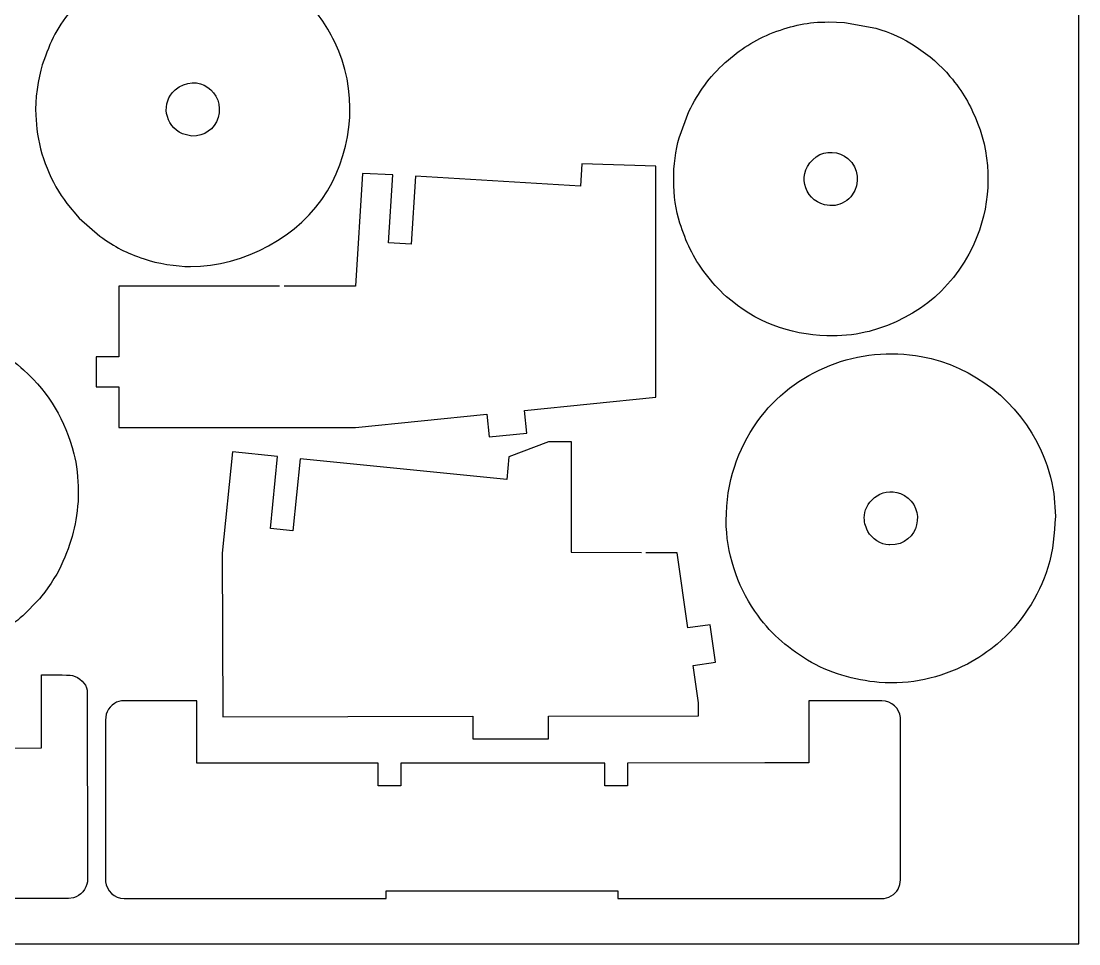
# Model space of a CAD drawing. Extents: x 16 to 596, y 60 to 440.
# Drawn here: x 477.2 to 596.2, y 60.3 to 164.1 of the extents above; entities that cross this region are included whole.
import ezdxf

# ---------------------------------------------------------------- set-up
doc = ezdxf.new("R2010")
doc.units = 0
doc.layers.get('0').update_dxf_attribs({"linetype": 'CONTINUOUS'})

msp = doc.modelspace()

# ---------------------------------------------------------------- linework, layer by layer
at = {"color": 1}
for p, q in [((596.208698, 60.268814), (596.208698, 440.268814)), ((16.208698, 60.268814), (596.208698, 60.268814))]:
    msp.add_line(p, q, dxfattribs=at)
at = {"color": 3}
for p, q in [((568.058698, 164.043814), (569.858698, 163.993714)), ((569.858698, 163.993714), (573.358698, 163.343814)), ((478.858598, 153.568814), (478.983698, 151.968814)), ((551.258698, 151.018814), (552.333698, 153.968814)), ((540.308698, 148.068814), (540.158698, 145.568814)), ((548.608698, 147.818814), (540.308698, 148.068814)), ((548.608698, 121.793814), (548.608698, 147.818814)), ((515.608698, 146.993814), (514.833698, 134.293814)), ((519.008698, 146.818814), (515.608698, 146.993814)), ((518.533598, 139.168714), (519.008698, 146.818814)), ((521.558698, 146.668814), (521.083698, 139.018814)), ((540.158698, 145.568814), (521.558698, 146.668814)), ((482.358698, 143.593814), (483.733698, 141.943714)), ((483.733698, 141.943714), (486.058698, 139.918814)), ((521.083698, 139.018814), (518.533598, 139.168714)), ((506.282398, 134.293814), (488.183698, 134.293814)), ((488.183698, 134.293814), (488.183698, 126.343814)), ((514.833698, 134.293814), (506.782398, 134.293814)), ((568.558598, 128.693814), (567.858698, 128.693814)), ((488.183698, 126.343814), (485.633698, 126.343814)), ((485.633698, 126.343814), (485.633698, 122.968814)), ((485.633698, 122.968814), (488.183698, 122.968814)), ((488.183698, 122.968814), (488.183698, 118.393814)), ((533.833698, 120.318814), (548.608698, 121.793814)), ((534.083698, 117.768814), (533.833698, 120.318814)), ((514.833698, 118.393814), (529.608698, 119.893814)), ((529.608698, 119.893814), (529.858698, 117.343814)), ((488.183698, 118.393814), (514.833698, 118.393814)), ((529.858698, 117.343814), (534.083698, 117.768814)), ((536.533698, 116.793814), (532.083698, 115.093814)), ((539.133698, 116.793814), (536.533698, 116.793814)), ((539.133698, 104.343814), (539.133698, 116.793814)), ((500.983698, 115.643714), (499.833698, 104.243714)), ((506.058698, 115.143814), (500.983698, 115.643714)), ((505.258698, 107.018714), (506.058698, 115.143814)), ((508.583598, 114.868814), (507.783698, 106.768814)), ((531.833698, 112.543814), (508.583598, 114.868814)), ((532.083698, 115.093814), (531.833698, 112.543814)), ((483.633598, 111.318814), (483.633598, 110.618814)), ((593.383698, 110.968814), (593.583598, 108.418814)), ((507.783698, 106.768814), (505.258698, 107.018714)), ((499.833698, 104.243714), (499.883598, 85.818814)), ((539.108698, 104.318814), (539.133698, 104.343814)), ((546.999398, 104.302314), (539.108698, 104.318814)), ((551.033698, 104.293814), (547.499398, 104.301214)), ((552.233698, 95.843814), (551.033698, 104.293814)), ((479.258598, 99.093814), (477.383698, 97.193714)), ((554.733698, 96.193814), (552.233698, 95.843814)), ((555.333698, 91.968814), (554.733698, 96.193814)), ((552.833698, 91.618814), (555.333698, 91.968814)), ((479.483698, 82.318814), (479.483698, 90.543714)), ((553.433598, 87.393814), (552.833698, 91.618814)), ((484.633698, 88.818814), (484.658698, 67.268814)), ((496.958698, 87.643814), (488.483698, 87.618814)), ((496.983698, 80.618714), (496.958698, 87.643814)), ((553.433598, 85.918814), (553.433598, 87.393814)), ((574.033698, 87.643814), (565.833698, 87.643814)), ((565.833698, 87.643814), (565.833698, 80.643814)), ((486.783598, 86.118814), (486.683698, 85.443814)), ((499.883598, 85.818814), (528.033598, 85.893814)), ((528.033598, 85.893814), (528.033598, 83.343814)), ((536.533698, 85.893814), (553.433598, 85.918814)), ((536.533698, 83.343814), (536.533698, 85.893814)), ((576.158598, 67.493814), (576.158598, 85.743814)), ((486.683698, 85.443814), (486.683698, 67.268814)), ((528.033598, 83.343814), (536.533698, 83.343814)), ((473.241098, 82.312014), (479.483698, 82.318814)), ((501.620698, 80.618714), (496.983698, 80.618714)), ((517.383698, 80.618714), (501.620698, 80.618714)), ((517.383698, 78.068814), (517.383698, 80.618714)), ((542.883698, 80.618714), (519.933698, 80.618714)), ((519.933698, 80.618714), (519.933698, 78.068814)), ((542.883698, 78.068814), (542.883698, 80.618714)), ((560.866598, 80.637714), (545.433698, 80.618714)), ((545.433698, 80.618714), (545.433698, 78.068814)), ((565.833698, 80.643814), (560.866598, 80.637714)), ((519.933698, 78.068814), (517.383698, 78.068814)), ((545.433698, 78.068814), (542.883698, 78.068814)), ((575.883698, 66.443814), (576.083598, 66.943814)), ((576.083598, 66.943814), (576.158598, 67.493814)), ((518.258698, 65.368814), (518.258698, 66.218814)), ((518.258698, 66.218814), (544.358598, 66.218814)), ((544.358598, 66.218814), (544.358598, 65.368814)), ((482.533698, 65.368814), (402.508698, 65.368814)), ((483.083698, 65.443714), (482.533698, 65.368814)), ((488.808698, 65.368814), (518.258698, 65.368814)), ((544.358598, 65.368814), (574.008698, 65.368814))]:
    msp.add_line(p, q, dxfattribs=at)
at = {"color": 7}
for p, q in [((496.408698, 151.193814), (495.358698, 151.443814)), ((568.183698, 143.368814), (567.608698, 143.468814)), ((568.783698, 143.393814), (568.183698, 143.368814)), ((574.858698, 105.168814), (574.833698, 105.193814)), ((574.933698, 105.168814), (574.858698, 105.168814))]:
    msp.add_line(p, q, dxfattribs=at)
at = {"color": 3}
for points in [[(512.483698, 161.768814), (511.375398, 163.996314), (510.679598, 164.931614), (508.983598, 166.768714)], [(483.133698, 165.743814), (481.251498, 163.485114), (480.529098, 161.955114), (479.583698, 159.218714)], [(561.833698, 162.843814), (564.010398, 163.660114), (565.720198, 164.043814), (568.058698, 164.043814)], [(573.358698, 163.343814), (576.450898, 162.486814), (579.626098, 160.417914), (581.708598, 157.918814)], [(556.433698, 159.493814), (558.124798, 160.948214), (559.686898, 162.038714), (561.833698, 162.843814)], [(511.658698, 145.018814), (514.647198, 149.984814), (515.092098, 156.526514), (512.483698, 161.768814)], [(552.333698, 153.968814), (553.431598, 156.172214), (554.609798, 157.828114), (556.433698, 159.493814)], [(479.583698, 159.218714), (479.113798, 157.717514), (478.741498, 155.236014), (478.858598, 153.568814)], [(581.708598, 157.918814), (583.193298, 156.137214), (583.949798, 154.808114), (584.808598, 152.668714)], [(584.808598, 152.668714), (586.425398, 148.640914), (586.344798, 143.858914), (584.733698, 139.843814)], [(478.983698, 151.968814), (479.292998, 149.049414), (480.572098, 145.956814), (482.358698, 143.593814)], [(551.333698, 141.393814), (550.409098, 144.262314), (550.388098, 148.176214), (551.258698, 151.018814)], [(496.258698, 136.518814), (502.268798, 136.518814), (508.568598, 139.884014), (511.658698, 145.018814)], [(554.158698, 135.768814), (552.783398, 137.525214), (552.002298, 139.319614), (551.333698, 141.393814)], [(486.058698, 139.918814), (487.838698, 138.689714), (488.962198, 138.066614), (491.033698, 137.368814)], [(584.733698, 139.843814), (582.568898, 134.448714), (578.287498, 130.732714), (572.633698, 129.218814)], [(491.033698, 137.368814), (492.532398, 136.863914), (494.673898, 136.518814), (496.258698, 136.518814)], [(556.583698, 133.118814), (555.520998, 134.063914), (555.030098, 134.656014), (554.158698, 135.768814)], [(567.858698, 128.693814), (563.606298, 128.862314), (559.779798, 130.276514), (556.583698, 133.118814)], [(572.633698, 129.218814), (571.484098, 128.911014), (569.752498, 128.693814), (568.558598, 128.693814)], [(560.033698, 119.043814), (564.124098, 124.813814), (571.506698, 127.697214), (578.483598, 126.393814)], [(474.133698, 127.293814), (474.944698, 126.889914), (476.789698, 125.536714), (477.483698, 124.893814)], [(578.483598, 126.393814), (584.402398, 125.288014), (589.506598, 121.276414), (591.983598, 115.768814)], [(477.483698, 124.893814), (480.486198, 122.112314), (482.102198, 119.298914), (483.133698, 115.443814)], [(556.533698, 107.918814), (556.533698, 112.280714), (557.819898, 115.920914), (560.033698, 119.043814)], [(483.133698, 115.443814), (483.442198, 114.290814), (483.633598, 112.524314), (483.633598, 111.318814)], [(591.983598, 115.768814), (592.586498, 114.428314), (593.179198, 112.489114), (593.383698, 110.968814)], [(483.633598, 110.618814), (483.513998, 107.597314), (482.903498, 105.521414), (481.683698, 102.793814)], [(593.583598, 108.418814), (593.411698, 106.281414), (593.372698, 104.699014), (592.733598, 102.643814)], [(559.758698, 97.718814), (557.729898, 100.640514), (556.533698, 104.360614), (556.533698, 107.918814)], [(481.683698, 102.793814), (481.215598, 101.784614), (479.988898, 99.893514), (479.258598, 99.093814)], [(592.733598, 102.643814), (591.708198, 99.346314), (589.655698, 96.240414), (587.033698, 94.018714)], [(565.683698, 92.218814), (563.140398, 93.795414), (561.484698, 95.233214), (559.758698, 97.718814)], [(477.383698, 97.193714), (475.975898, 95.908614), (473.764598, 94.536714), (471.983698, 93.868814)], [(587.033698, 94.018714), (586.199298, 93.311714), (584.642998, 92.248414), (583.683698, 91.768814)], [(573.733698, 89.693814), (570.951798, 89.956514), (568.060598, 90.745314), (565.683698, 92.218814)], [(583.683698, 91.768814), (580.416498, 90.135214), (577.385698, 89.466414), (573.733698, 89.693814)], [(479.483698, 90.543714), (480.154398, 90.538614), (482.497198, 90.583714), (482.983698, 90.468814)], [(482.983698, 90.468814), (483.781798, 90.280314), (484.510498, 89.577814), (484.633698, 88.818814)], [(488.483698, 87.618814), (487.772098, 87.539514), (487.013698, 86.893614), (486.783598, 86.118814)], [(576.158598, 85.743814), (576.043498, 86.792614), (575.155998, 87.581614), (574.033698, 87.643814)], [(484.658698, 67.268814), (484.573298, 66.490414), (483.912598, 65.636714), (483.083698, 65.443714)], [(486.683698, 67.268814), (486.790898, 66.291814), (487.702198, 65.368814), (488.808698, 65.368814)], [(574.008698, 65.368814), (574.767798, 65.368814), (575.553798, 65.793514), (575.883698, 66.443814)]]:
    msp.add_open_spline(points, degree=3, dxfattribs=at)
at = {"color": 7}
for points in [[(494.533698, 156.393814), (497.005198, 158.513514), (500.227098, 156.082614), (499.358698, 153.293814)], [(495.358698, 151.443814), (493.327698, 152.346214), (492.917598, 155.007814), (494.533698, 156.393814)], [(499.358698, 153.293814), (498.935398, 151.934314), (497.850698, 151.193814), (496.408698, 151.193814)], [(567.608698, 143.468814), (565.249298, 144.056714), (564.344098, 147.168414), (566.658698, 148.868814)], [(566.658698, 148.868814), (567.672398, 149.613514), (569.270298, 149.504614), (570.233698, 148.668814)], [(570.233698, 148.668814), (571.483298, 147.584714), (571.608098, 145.863814), (570.708698, 144.568814)], [(570.708698, 144.568814), (570.307498, 143.991214), (569.487098, 143.471014), (568.783698, 143.393814)], [(572.083698, 108.518814), (572.182698, 110.115514), (574.296898, 112.026414), (576.583698, 110.743814)], [(576.583698, 110.743814), (579.031798, 109.370814), (578.356198, 105.168814), (574.933698, 105.168814)], [(572.483598, 106.693814), (572.133398, 107.394214), (572.033298, 107.706314), (572.083698, 108.518814)], [(574.833698, 105.193814), (573.975898, 105.193814), (572.900798, 105.859414), (572.483598, 106.693814)]]:
    msp.add_open_spline(points, degree=3, dxfattribs=at)

doc.saveas('drawing.dxf')
